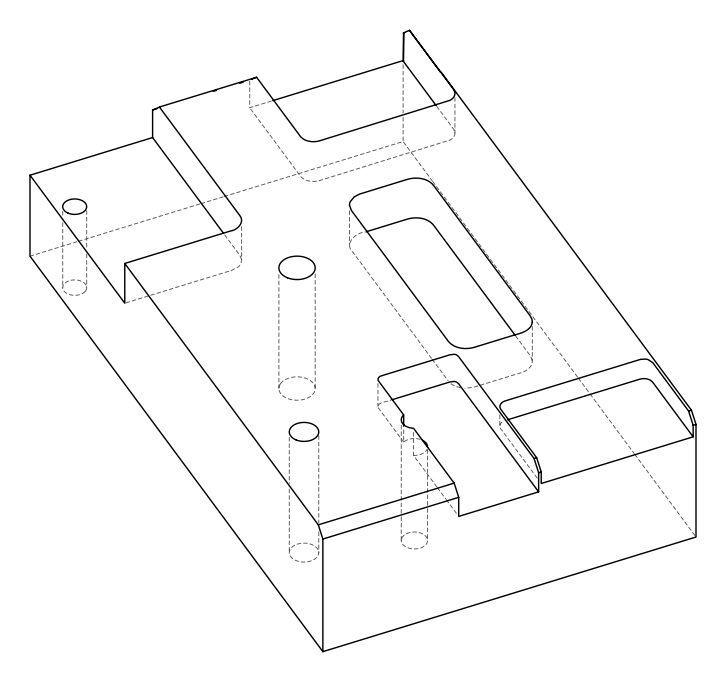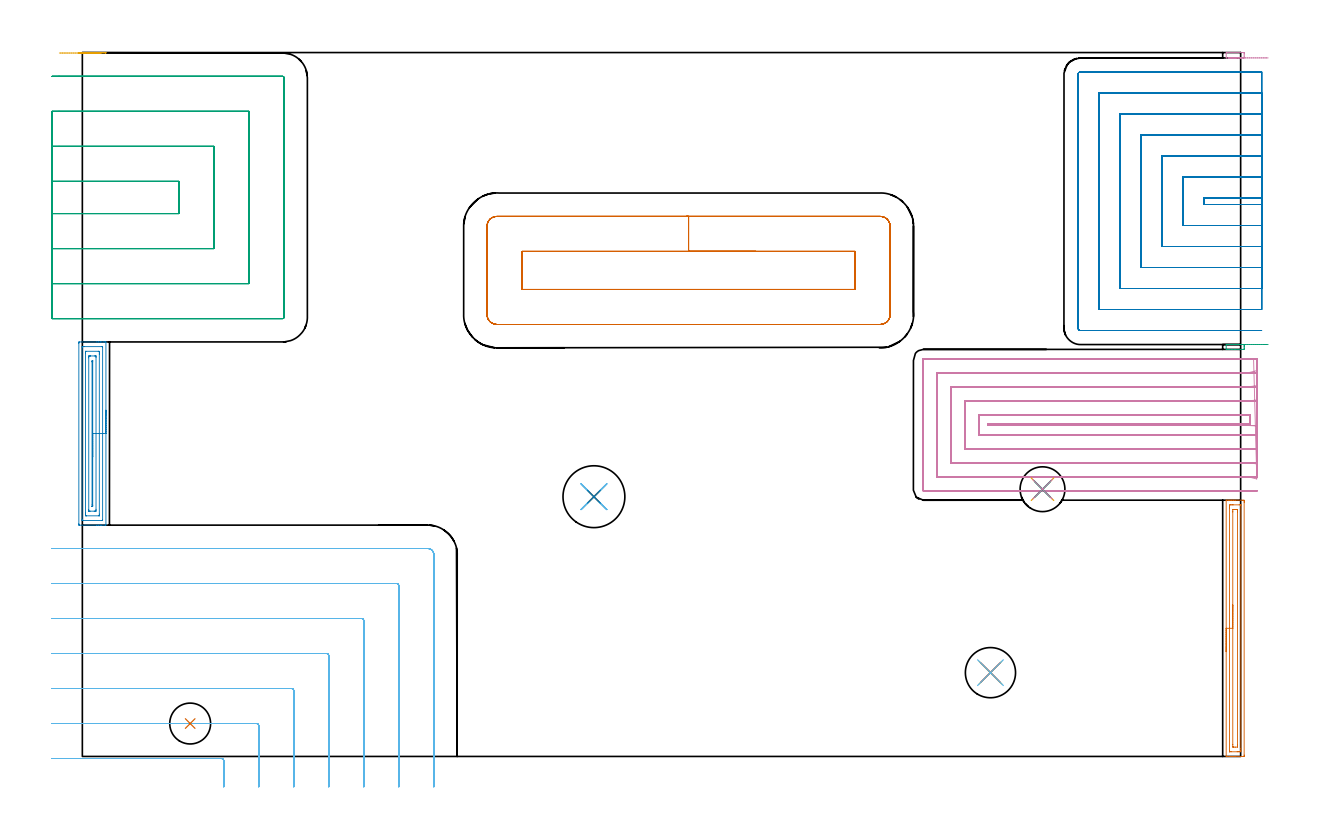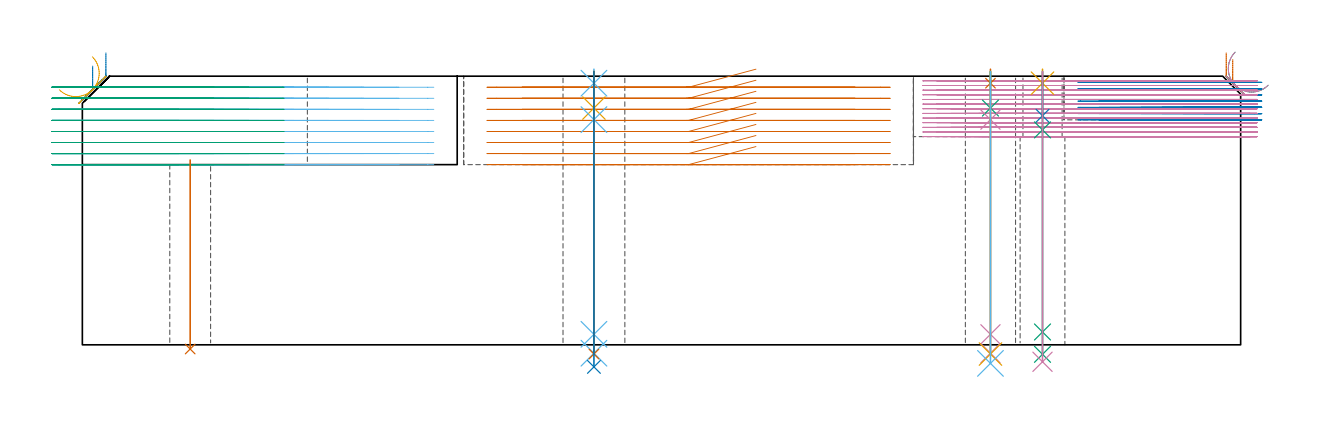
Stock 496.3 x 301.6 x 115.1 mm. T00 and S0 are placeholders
(PLAN: 25 operations, 17 tool changes, 143.8 min)
(1 AREA_MILL | FG_CHAMFER_SURFACE | UGT0205_001 | 2.85 min | 3392 mm3)
(2 AREA_MILL_1 | FG_CHAMFER_SURFACE_1 | UGT0205_001 | 3.31 min | 6148 mm3)
(3 AREA_MILL_2 | FG_CHAMFER_SURFACE_2 | UGT0205_001 | 0.23 min | 346 mm3)
(4 AREA_MILL_3 | FG_CHAMFER_SURFACE_3 | UGT0205_001 | 0.23 min | 208 mm3)
(5 AREA_MILL_4 | FG_CHAMFER_SURFACE_4 | UGT0205_001 | 0.26 min | 450 mm3)
(6 MILL_CORNER_NOTCH_RECTANGULAR | CORNER_NOTCH_RECTANGULAR | UGT0201_094 | Follow Part, ap 5, ae 75% | 21.38 min | 601504 mm3)
(7 MILL_RECTANGULAR_POCKET | POCKET_RECTANGULAR_STRAIGHT | UGT0201_094 | Follow Part, ap 5, ae 75% | 13.22 min | 477744 mm3)
(8 MILL_SLOT | SLOT_PARTIAL_RECTANGULAR | NXT0201_011 | Follow Part, ap 3, ae 75% | 25.86 min | 173104 mm3)
(9 MILL_SLOT_1 | SLOT_PARTIAL_RECTANGULAR_1 | UGT0201_094 | Follow Part, ap 5, ae 75% | 19.67 min | 449726 mm3)
(10 MILL_SLOT_2 | SLOT_PARTIAL_RECTANGULAR_2 | NXT0201_009 | Follow Part, ap 2, ae 75% | 51.91 min | 234115 mm3)
(11 SPOT_DRILL | STEP1HOLE | NXT0321_9005460120000 | 0.05 min | 101 mm3)
(12 SPOT_DRILL_1 | STEP1HOLE_1 | NXT0321_9005460120000 | 0.05 min | 52 mm3)
(13 SPOT_DRILL_2 | STEP1HOLE_2 | NXT0321_9005460120000 | 0.05 min | 235 mm3)
(14 DRILL_BLIND_HOLE_INTO_CENTER | STEP1HOLE | NXT0301_084 | 0.08 min | 28 mm3)
(15 GUN_DRILL_THROUGH_HOLE | STEP1HOLE | UGT0307_008 | 0.59 min | 8491 mm3)
(16 DRILL_TO_ENLARGE_THROUGH_HOLE | STEP1HOLE | UGT0301_259 | 0.5 min | 18776 mm3)
(17 DRILL_BLIND_HOLE_INTO_CENTER_1 | STEP1HOLE_1 | NXT0301_062 | 0.06 min | 654 mm3)
(18 GUN_DRILL_THROUGH_HOLE_1 | STEP1HOLE_1 | UGT0307_006 | 0.57 min | 6417 mm3)
(19 DRILL_TO_ENLARGE_THROUGH_HOLE_1 | STEP1HOLE_1 | NXT0301_102 | 0.49 min | 9075 mm3)
(20 DRILL_TO_ENLARGE_THROUGH_HOLE_2 | STEP1HOLE_1 | UGT0301_388 | 0.51 min | 47032 mm3)
(21 DRILL_BLIND_HOLE_INTO_CENTER_2 | STEP1HOLE_2 | NXT0301_062 | 0.06 min | 687 mm3)
(22 GUN_DRILL_THROUGH_HOLE_2 | STEP1HOLE_2 | UGT0307_006 | 0.56 min | 6453 mm3)
(23 DRILL_TO_ENLARGE_THROUGH_HOLE_3 | STEP1HOLE_2 | NXT0301_102 | 0.49 min | 9036 mm3)
(24 DRILL_TO_ENLARGE_THROUGH_HOLE_4 | STEP1HOLE_2 | UGT0301_052 | 0.5 min | 25352 mm3)
(25 INDEXABLE_INSERT_DRILL_THROUGH_HOLE_FROM_SOLID | STEP1HOLE_3 | NXT0302_006 | 0.33 min | 18470 mm3)
(TOOL UGT0205_001 | Chamfer Mill 20 x 3 x 45 deg. | D20 FL50 Z2)
(TOOL UGT0201_094 | End mill 20 mm | D20 FL38 Z4)
(TOOL NXT0201_011 | ENDMILL 12mm [2P460-1200-NA 1630] | D12 FL38 Z6)
(TOOL NXT0201_009 | ENDMILL 8mm [2P460-0800-NA 1630] | D8 FL26 Z6)
(TOOL NXT0321_9005460120000 | NC Spot Drill, 142deg, 12mm, Carbide, Uncoated | D12 PA142 FL30 Z2)
(TOOL NXT0301_084 | Carbide Drill 11.3mm [860.1-1130-034A1-MM 2214] | D11.3 PA140 FL55 Z2)
(TOOL UGT0307_008 | Gun Drill 11 mm | D11 PA130 FL24 Z1)
(TOOL UGT0301_259 | Twist Drill 19.2 mm | D19.2 PA118 FL140 Z2)
(TOOL NXT0301_062 | Carbide Drill 9.1mm [860.1-0910-027A1-MM 2214] | D9.1 PA140 FL47 Z2)
(TOOL UGT0307_006 | Gun Drill 9 mm | D9 PA130 FL24 Z1)
(TOOL NXT0301_102 | Carbide Drill 13.5mm [860.1-1350-108A1-MM 2214] | D13.5 PA140 FL123 Z2)
(TOOL UGT0301_388 | Twist Drill 26.5 mm | D26.5 PA118 FL165 Z2)
(TOOL UGT0301_052 | Twist Drill 21.5 mm | D21.5 PA118 FL150 Z2)
(TOOL NXT0302_006 | Index. Insert Drill 17.5mm [880-D1750L25-05] | D17.5 PA176 FL88 Z2)
(OP 1 AREA_MILL)
G17 G21 G94 G90
T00 M6
G54
G17 G0 G90 X490.1 Y44.9 S1061 M3
G43 Z125.1 H0
G94 G1 Y44.938 Z124.228 F250.
Y45.052 Z123.363
Y45.241 Z122.512
Y45.503 Z121.68
Y45.837 Z120.874
Y46.24 Z120.1
Y46.709 Z119.364
Y47.24 Z118.672
Y47.829 Z118.029
Y48.472 Z117.439
Y49.164 Z116.908
Y49.9 Z116.44
Y50.674 Z116.037
Y51.48 Z115.703
Y52.312 Z115.441
Y53.164 Z115.252
Y54.028 Z115.138
Y54.9 Z115.1
Y109.667
X490.102 Y109.79 Z115.089
X490.204 Y109.798 Z114.988
X490.311 Y109.8 Z114.888
X490.975 Z114.224
X491.678 Z113.521
X492.201 Z112.995
X492.463 Z112.734
X493.076 Z112.121
X493.337 Z111.86
X493.947 Z111.247
X497.141 Z108.055
X497.448 Y109.797 Z107.749
X497.792 Y109.79 Z107.404
X497.797 Y109.578 Z107.401
X497.8 Y109.222 Z107.4
Y108.863
Y0.578
X497.797 Y0.222 Z107.401
X497.792 Y0.01 Z107.404
X497.448 Y0. Z107.749
X493.95 Z111.244
X493.337 Z111.86
X493.076 Z112.121
X492.463 Z112.734
X492.201 Z112.995
X491.678 Z113.521
X490.311 Z114.888
X490.212 Z114.98
X490.205 Y0.001 Z114.987
X490.103 Y0.01 Z115.088
X490.1 Y0.133 Z115.1
Y54.9
X491.514 Z113.686
Y106.55
X491.515 Y107.249 Z113.685
X491.517 Y107.441 Z113.683
X491.521 Y107.781 Z113.679
X491.854 Y107.794 Z113.346
X492.201 Y107.798 Z112.999
X492.723 Y107.8 Z112.477
X493.076 Z112.124
X495.699 Z109.501
X496.221 Z108.979
X496.34 Y107.797 Z108.86
X496.36 Y107.795 Z108.84
X496.377 Y107.791 Z108.823
X496.379 Y107.767 Z108.821
X496.384 Y107.634 Z108.816
X496.385 Y107.441 Z108.815
X496.386 Y3.25 Z108.814
X496.385 Y2.551 Z108.815
X496.383 Y2.359 Z108.817
X496.379 Y2.019 Z108.821
X496.046 Y2.006 Z109.154
X495.699 Y2.002 Z109.501
X495.177 Y2. Z110.023
X494.824 Z110.376
X492.201 Z112.999
X491.679 Z113.521
X491.56 Y2.003 Z113.64
X491.54 Y2.005 Z113.66
X491.523 Y2.009 Z113.677
X491.521 Y2.033 Z113.679
X491.516 Y2.166 Z113.684
X491.515 Y2.359 Z113.685
X491.514 Y54.9 Z113.686
X492.928 Z112.272
X492.929 Y104.769 Z112.271
Y104.918
X492.935 Y105.66 Z112.265
X492.944 Y105.793 Z112.256
X493.95 Y105.8 Z111.25
X494.688 Y105.799 Z110.512
X494.824 Y105.795 Z110.376
X494.956 Y105.79 Z110.244
X494.964 Y105.66 Z110.236
X494.968 Y105.514 Z110.232
X494.971 Y104.769 Z110.229
Y104.619
Y5.031
Y4.882
X494.965 Y4.14 Z110.235
X494.956 Y4.007 Z110.244
X493.95 Y4. Z111.25
X493.212 Y4.001 Z111.988
X493.076 Y4.005 Z112.124
X492.944 Y4.01 Z112.256
X492.935 Y4.14 Z112.265
X492.932 Y4.286 Z112.268
X492.929 Y5.031 Z112.271
X492.928 Y5.181 Z112.272
Y54.9
Y55.772 Z112.31
Y56.637 Z112.423
Y57.488 Z112.612
Y58.32 Z112.875
Y59.126 Z113.208
Y59.9 Z113.611
Y60.636 Z114.08
Y61.328 Z114.611
Y61.971 Z115.2
Y62.56 Z115.844
Y63.092 Z116.536
Y63.56 Z117.272
Y63.963 Z118.045
Y64.297 Z118.851
Y64.559 Z119.683
Y64.748 Z120.535
Y64.862 Z121.4
Y64.9 Z122.272
G0 Z125.1
M5
M2
(OP 2 AREA_MILL_1)
G17 G21 G94 G90
T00 M6
G54
G17 G0 G90 X10.1 Y148.35 S1061 M3
G43 Z125.1 H0
G94 G1 Y148.312 Z124.228 F250.
Y148.198 Z123.363
Y148.009 Z122.512
Y147.747 Z121.68
Y147.413 Z120.874
Y147.01 Z120.1
Y146.542 Z119.364
Y146.01 Z118.672
Y145.421 Z118.029
Y144.778 Z117.439
Y144.086 Z116.908
Y143.35 Z116.44
Y142.576 Z116.037
Y141.77 Z115.703
Y140.938 Z115.441
Y140.086 Z115.252
Y139.222 Z115.138
Y138.35 Z115.1
Y99.218
X10.094 Y99.11 Z115.092
X9.839 Y99.1 Z114.837
X8.306 Z113.305
X7.838 Z112.834
X7.604 Z112.601
X6.953 Z111.95
X6.719 Z111.717
X6.069 Z111.063
X-1.234 Z103.763
X-1.333 Y99.101 Z103.663
X-1.491 Y99.11 Z103.505
X-1.499 Y99.268 Z103.499
X-1.5 Y99.662 Z103.5
Y177.038
X-1.496 Y177.435 Z103.502
X-1.491 Y177.59 Z103.505
X-1.332 Y177.6 Z103.665
X6.069 Z111.063
X6.719 Z111.717
X6.953 Z111.95
X7.604 Z112.601
X7.838 Z112.834
X8.306 Z113.305
X9.139 Z114.138
X9.607 Z114.605
X9.84 Z114.839
X10.094 Y177.59 Z115.093
X10.1 Y177.482 Z115.1
Y138.35
X8.686 Z113.686
X8.685 Y101.441 Z113.685
X8.682 Y101.228 Z113.682
X8.679 Y101.125 Z113.679
X8.669 Y101.11 Z113.669
X8.613 Y101.105 Z113.613
X8.516 Y101.102 Z113.516
X8.177 Y101.1 Z113.177
X0.217 Z105.217
X0.025 Y101.103 Z105.025
X-0.046 Y101.106 Z104.954
X-0.072 Y101.109 Z104.928
X-0.079 Y101.138 Z104.921
X-0.082 Y101.225 Z104.918
X-0.086 Y101.404 Z104.914
Y101.441
X-0.085 Y175.259 Z104.915
X-0.082 Y175.472 Z104.918
X-0.079 Y175.575 Z104.921
X-0.069 Y175.59 Z104.931
X-0.013 Y175.595 Z104.987
X0.084 Y175.598 Z105.084
X0.423 Y175.6 Z105.423
X0.762 Z105.762
X8.383 Z113.383
X8.575 Y175.597 Z113.575
X8.646 Y175.594 Z113.646
X8.672 Y175.591 Z113.672
X8.679 Y175.562 Z113.679
X8.682 Y175.475 Z113.682
X8.686 Y175.296 Z113.686
Y175.259
Y138.35
X7.271 Z112.271
Y103.789
X7.269 Y103.22 Z112.269
X7.267 Y103.141 Z112.267
X7.265 Y103.11 Z112.265
X7.192 Y103.105 Z112.192
X7.072 Y103.101 Z112.072
X1.765 Y103.1 Z106.765
X1.647 Y103.103 Z106.647
X1.528 Y103.109 Z106.528
X1.335 Y103.123 Z106.335
X1.333 Y103.22 Z106.333
X1.33 Y103.539 Z106.33
X1.329 Y104.109 Z106.329
X1.328 Y104.429 Z106.328
X1.329 Y172.911 Z106.329
X1.331 Y173.48 Z106.331
X1.333 Y173.559 Z106.333
X1.335 Y173.59 Z106.335
X1.409 Y173.595 Z106.409
X1.528 Y173.599 Z106.528
X6.835 Y173.6 Z111.835
X6.953 Y173.597 Z111.953
X7.072 Y173.592 Z112.072
X7.265 Y173.577 Z112.265
X7.267 Y173.48 Z112.267
X7.27 Y173.162 Z112.27
X7.271 Y172.591 Z112.271
X7.272 Y172.271 Z112.272
X7.271 Y138.35 Z112.271
X5.857 Z110.857
Y105.888
X5.853 Y105.216 Z110.853
X5.851 Y105.124 Z110.851
X5.772 Y105.11 Z110.772
X5.576 Y105.105 Z110.576
X5.184 Y105.101 Z110.184
X5.084 Y105.1 Z110.084
X3.315 Z108.315
X2.988 Y105.102 Z107.988
X2.825 Y105.106 Z107.825
X2.75 Y105.11 Z107.75
X2.748 Y105.164 Z107.748
X2.743 Y105.675 Z107.743
Y170.812
X2.747 Y171.484 Z107.747
X2.749 Y171.576 Z107.749
X2.828 Y171.59 Z107.828
X3.024 Y171.595 Z108.024
X3.416 Y171.599 Z108.416
X3.517 Y171.6 Z108.517
X5.285 Z110.285
X5.612 Y171.598 Z110.612
X5.776 Y171.594 Z110.776
X5.85 Y171.59 Z110.85
X5.852 Y171.536 Z110.852
X5.857 Y171.026 Z110.857
Y138.35
X4.443 Z109.443
Y107.667
X4.442 Y107.524 Z109.442
X4.44 Y107.379 Z109.44
X4.434 Y107.11 Z109.434
X4.3 Y107.105 Z109.3
X4.22 Y107.104 Z109.22
X4.171 Y107.108 Z109.171
X4.164 Y107.11 Z109.164
X4.161 Y107.153 Z109.161
X4.159 Y107.235 Z109.159
X4.157 Y107.811 Z109.157
Y169.033
X4.158 Y169.176 Z109.158
X4.16 Y169.321 Z109.16
X4.166 Y169.59 Z109.166
X4.3 Y169.595 Z109.3
X4.38 Y169.596 Z109.38
X4.429 Y169.592 Z109.429
X4.436 Y169.59 Z109.436
X4.439 Y169.547 Z109.439
X4.441 Y169.465 Z109.441
X4.443 Y169.177 Z109.443
Y169.033
Y138.35
Y137.478 Z109.481
Y136.614 Z109.595
Y135.762 Z109.784
Y134.93 Z110.046
Y134.124 Z110.38
Y133.35 Z110.783
Y132.614 Z111.252
Y131.922 Z111.783
Y131.279 Z112.372
Y130.69 Z113.015
Y130.158 Z113.707
Y129.69 Z114.443
Y129.287 Z115.217
Y128.953 Z116.023
Y128.691 Z116.855
Y128.502 Z117.707
Y128.388 Z118.572
Y128.35 Z119.443
G0 Z125.1
M5
M2
(OP 3 AREA_MILL_2)
G17 G21 G94 G90
T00 M6
G54
G17 G0 G90 X493.939 Y176.5 S1061 M3
G43 Z125.39 H0
G94 G1 X493.35 Z124.746 F250.
X492.819 Z124.054
X492.351 Z123.317
X491.948 Z122.543
X491.615 Z121.737
X491.353 Z120.905
X491.165 Z120.053
X491.052 Z119.188
X491.014 Z118.317
X491.053 Z117.445
X491.167 Z116.58
X491.356 Z115.729
X491.619 Z114.897
X491.954 Z114.091
X492.357 Z113.317
X492.826 Z112.582
X493.358 Z111.89
X493.947 Z111.247
X497.165 Z108.032
X497.448 Y176.497 Z107.749
X497.793 Y176.49 Z107.404
X497.798 Y176.253 Z107.401
X497.8 Y175.896 Z107.4
Y175.536
Y175.004
X497.797 Y174.647 Z107.401
X497.793 Y174.41 Z107.404
X497.448 Y174.4 Z107.749
X493.95 Z111.245
X492.51 Z112.687
X491.327 Z113.868
X490.349 Z114.85
X490.224 Z114.968
X490.212 Y174.401 Z114.98
X490.102 Y174.41 Z115.088
X490.1 Y174.558 Z115.1
Y176.342
X490.102 Y176.49 Z115.088
X490.223 Y176.498 Z114.969
X490.349 Y176.5 Z114.85
X490.709 Z114.49
X491.327 Z113.868
X493.385 Z111.813
X493.947 Z111.247
X494.589 Z110.657
X495.28 Z110.124
X496.015 Z109.654
X496.788 Z109.249
X497.593 Z108.913
X498.424 Z108.649
X499.276 Z108.459
X500.14 Z108.343
X501.012 Z108.303
X501.884 Z108.339
X502.749 Z108.451
X503.601 Z108.638
X504.433 Z108.898
X505.24 Z109.23
X506.015 Z109.631
X506.752 Z110.099
X507.445 Z110.628
X508.089 Z111.216
G0 Z125.1
M5
M2
(OP 4 AREA_MILL_3)
G17 G21 G94 G90
T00 M6
G54
G17 G0 G90 X508.092 Y299.3 S1061 M3
G43 Z125.1 H0
Z111.25
G94 G1 X507.449 Z110.66 F250.
X506.757 Z110.129
X506.021 Z109.661
X505.247 Z109.258
X504.442 Z108.924
X503.61 Z108.661
X502.758 Z108.472
X501.893 Z108.358
X501.021 Z108.32
X500.15 Z108.358
X499.285 Z108.472
X498.433 Z108.661
X497.601 Z108.923
X496.795 Z109.257
X496.021 Z109.66
X495.285 Z110.128
X494.593 Z110.659
X493.95 Z111.248
X490.214 Z114.982
X490.105 Y299.31 Z115.09
X490.1 Y299.58 Z115.1
Y301.319
X490.104 Y301.59 Z115.09
X490.328 Y301.6 Z114.868
X497.138 Z108.061
X497.448 Y301.598 Z107.752
X497.793 Y301.594 Z107.407
X497.796 Y301.493 Z107.403
X497.799 Y301.319 Z107.401
X497.8 Y300.969 Z107.4
Y300.1
X497.799 Y299.581 Z107.401
X497.796 Y299.407 Z107.403
X497.793 Y299.306 Z107.407
X497.448 Y299.3 Z107.752
X496.573 Z108.626
X493.95 Z111.248
X493.361 Z111.892
X492.829 Z112.584
X492.361 Z113.319
X491.958 Z114.093
X491.624 Z114.899
X491.361 Z115.731
X491.172 Z116.583
X491.059 Z117.448
X491.02 Z118.319
X491.058 Z119.191
X491.172 Z120.056
X491.361 Z120.908
X491.623 Z121.74
X491.957 Z122.546
X492.36 Z123.319
X492.828 Z124.055
X493.359 Z124.747
X493.949 Z125.391
M5
M2
(OP 5 AREA_MILL_4)
G17 G21 G94 G90
T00 M6
G54
G17 G0 G90 X4.283 Y301.4 S1061 M3
G43 Z125.1 H0
Z123.422
G94 G1 X4.872 Z122.778 F250.
X5.403 Z122.086
X5.872 Z121.35
X6.274 Z120.577
X6.608 Z119.771
X6.87 Z118.938
X7.059 Z118.087
X7.173 Z117.222
X7.211 Z116.35
X7.173 Z115.479
X7.059 Z114.614
X6.87 Z113.762
X6.607 Z112.93
X6.273 Z112.124
X5.871 Z111.35
X5.402 Z110.615
X4.871 Z109.923
X4.281 Z109.28
X-1.235 Z103.764
X-1.528 Y301.41 Z103.471
X-1.522 Y301.442 Z103.477
X-1.509 Y301.5 Z103.491
X-1.492 Y301.599 Z103.506
X-1.23 Y301.6 Z103.768
X-1.031 Z103.968
X7.823 Z112.819
X8.222 Z113.22
X9.195 Z114.193
X9.593 Z114.592
X9.873 Z114.871
X10.094 Y301.59 Z115.092
X10.1 Y301.5 Z115.1
X10.094 Y301.41 Z115.092
X9.872 Y301.4 Z114.87
X8.222 Z113.22
X7.823 Z112.819
X7.623 Z112.621
X4.281 Z109.28
X3.638 Z108.69
X2.946 Z108.159
X2.21 Z107.691
X1.436 Z107.288
X0.63 Z106.954
X-0.202 Z106.692
X-1.054 Z106.503
X-1.919 Z106.389
X-2.79 Z106.351
X-3.662 Z106.389
X-4.527 Z106.503
X-5.378 Z106.692
X-6.21 Z106.955
X-7.016 Z107.289
X-7.79 Z107.692
X-8.526 Z108.16
X-9.218 Z108.691
X-9.861 Z109.281
G0 Z125.1
M5
M2
(OP 6 MILL_CORNER_NOTCH_RECTANGULAR)
G17 G21 G94 G90
T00 M6
G54
G17 G0 G90 X60.6 Y-13. S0 M3
G43 Z125.1 H0
Z110.362
G94 G1 Y-10. F250.
Y-1.893 F500.
G3 X59.608 Y-0.9 R1.
G1 X-9.959
X-12.959 F250.
G0 Z125.1
X75.6 Y-13.
Z110.362
G1 Y-10.
Y13.107 F500.
G3 X74.607 Y14.1 R1.
G1 X-10.
X-13. F250.
G0 Z125.1
X90.6 Y-13.
Z110.362
G1 Y-10.
Y28.107 F500.
G3 X89.607 Y29.1 R1.
G1 X-10.
X-13. F250.
G0 Z125.1
X105.6 Y-13.
Z110.362
G1 Y-10.
Y43.106 F500.
G3 X104.606 Y44.1 R1.
G1 X-10.
X-13. F250.
G0 Z125.1
X120.6 Y-13.
Z110.362
G1 Y-10.
Y58.106 F500.
G3 X119.606 Y59.1 R1.
G1 X-10.
X-13. F250.
G0 Z125.1
X135.6 Y-13.
Z110.362
G1 Y-10.
Y73.105 F500.
G3 X134.605 Y74.1 R1.
G1 X-10.
X-13. F250.
G0 Z125.1
X150.6 Y-13.
Z110.362
G1 Y-10.
Y86.5 F500.
G3 X148. Y89.1 R2.6
G1 X-10.
X-13. F250.
G0 Z125.1
X60.6 Y-13.
Z105.625
G1 Y-10.
Y-1.893 F500.
G3 X59.608 Y-0.9 R1.
G1 X-9.959
X-12.959 F250.
G0 Z125.1
X75.6 Y-13.
Z105.625
G1 Y-10.
Y13.107 F500.
G3 X74.607 Y14.1 R1.
G1 X-10.
X-13. F250.
G0 Z125.1
X90.6 Y-13.
Z105.625
G1 Y-10.
Y28.107 F500.
G3 X89.607 Y29.1 R1.
G1 X-10.
X-13. F250.
G0 Z125.1
X105.6 Y-13.
Z105.625
G1 Y-10.
Y43.106 F500.
G3 X104.606 Y44.1 R1.
G1 X-10.
X-13. F250.
G0 Z125.1
X120.6 Y-13.
Z105.625
G1 Y-10.
Y58.106 F500.
G3 X119.606 Y59.1 R1.
G1 X-10.
X-13. F250.
G0 Z125.1
X135.6 Y-13.
Z105.625
G1 Y-10.
Y73.105 F500.
G3 X134.605 Y74.1 R1.
G1 X-10.
X-13. F250.
G0 Z125.1
X150.6 Y-13.
Z105.625
G1 Y-10.
Y86.5 F500.
G3 X148. Y89.1 R2.6
G1 X-10.
X-13. F250.
G0 Z125.1
X60.6 Y-13.
Z100.887
G1 Y-10.
Y-1.893 F500.
G3 X59.608 Y-0.9 R1.
G1 X-9.959
X-12.959 F250.
G0 Z125.1
X75.6 Y-13.
Z100.887
G1 Y-10.
Y13.107 F500.
G3 X74.607 Y14.1 R1.
G1 X-10.
X-13. F250.
G0 Z125.1
X90.6 Y-13.
Z100.887
G1 Y-10.
Y28.107 F500.
G3 X89.607 Y29.1 R1.
G1 X-10.
X-13. F250.
G0 Z125.1
X105.6 Y-13.
Z100.887
G1 Y-10.
Y43.106 F500.
G3 X104.606 Y44.1 R1.
G1 X-10.
X-13. F250.
G0 Z125.1
X120.6 Y-13.
Z100.887
G1 Y-10.
Y58.106 F500.
G3 X119.606 Y59.1 R1.
G1 X-10.
X-13. F250.
G0 Z125.1
X135.6 Y-13.
Z100.887
G1 Y-10.
Y73.105 F500.
G3 X134.605 Y74.1 R1.
G1 X-10.
X-13. F250.
G0 Z125.1
X150.6 Y-13.
Z100.887
G1 Y-10.
Y86.5 F500.
G3 X148. Y89.1 R2.6
G1 X-10.
X-13. F250.
G0 Z125.1
X60.6 Y-13.
Z96.15
G1 Y-10.
Y-1.893 F500.
G3 X59.608 Y-0.9 R1.
G1 X-9.959
X-12.959 F250.
G0 Z125.1
X75.6 Y-13.
Z96.15
G1 Y-10.
Y13.107 F500.
G3 X74.607 Y14.1 R1.
G1 X-10.
X-13. F250.
G0 Z125.1
X90.6 Y-13.
Z96.15
G1 Y-10.
Y28.107 F500.
G3 X89.607 Y29.1 R1.
G1 X-10.
X-13. F250.
G0 Z125.1
X105.6 Y-13.
Z96.15
G1 Y-10.
Y43.106 F500.
G3 X104.606 Y44.1 R1.
G1 X-10.
X-13. F250.
G0 Z125.1
X120.6 Y-13.
Z96.15
G1 Y-10.
Y58.106 F500.
G3 X119.606 Y59.1 R1.
G1 X-10.
X-13. F250.
G0 Z125.1
X135.6 Y-13.
Z96.15
G1 Y-10.
Y73.105 F500.
G3 X134.605 Y74.1 R1.
G1 X-10.
X-13. F250.
G0 Z125.1
X150.6 Y-13.
Z96.15
G1 Y-10.
Y86.5 F500.
G3 X148. Y89.1 R2.6
G1 X-10.
X-13. F250.
G0 Z125.1
X60.6 Y-13.
Z91.412
G1 Y-10.
Y-1.893 F500.
G3 X59.608 Y-0.9 R1.
G1 X-9.959
X-12.959 F250.
G0 Z125.1
X75.6 Y-13.
Z91.412
G1 Y-10.
Y13.107 F500.
G3 X74.607 Y14.1 R1.
G1 X-10.
X-13. F250.
G0 Z125.1
X90.6 Y-13.
Z91.412
G1 Y-10.
Y28.107 F500.
G3 X89.607 Y29.1 R1.
G1 X-10.
X-13. F250.
G0 Z125.1
X105.6 Y-13.
Z91.412
G1 Y-10.
Y43.106 F500.
G3 X104.606 Y44.1 R1.
G1 X-10.
X-13. F250.
G0 Z125.1
X120.6 Y-13.
Z91.412
G1 Y-10.
Y58.106 F500.
G3 X119.606 Y59.1 R1.
G1 X-10.
X-13. F250.
G0 Z125.1
X135.6 Y-13.
Z91.412
G1 Y-10.
Y73.105 F500.
G3 X134.605 Y74.1 R1.
G1 X-10.
X-13. F250.
G0 Z125.1
X150.6 Y-13.
Z91.412
G1 Y-10.
Y86.5 F500.
G3 X148. Y89.1 R2.6
G1 X-10.
X-13. F250.
G0 Z125.1
X60.6 Y-13.
Z86.675
G1 Y-10.
Y-1.893 F500.
G3 X59.608 Y-0.9 R1.
G1 X-9.959
X-12.959 F250.
G0 Z125.1
X75.6 Y-13.
Z86.675
G1 Y-10.
Y13.107 F500.
G3 X74.607 Y14.1 R1.
G1 X-10.
X-13. F250.
G0 Z125.1
X90.6 Y-13.
Z86.675
G1 Y-10.
Y28.107 F500.
G3 X89.607 Y29.1 R1.
G1 X-10.
X-13. F250.
G0 Z125.1
X105.6 Y-13.
Z86.675
G1 Y-10.
Y43.106 F500.
G3 X104.606 Y44.1 R1.
G1 X-10.
X-13. F250.
G0 Z125.1
X120.6 Y-13.
Z86.675
G1 Y-10.
Y58.106 F500.
G3 X119.606 Y59.1 R1.
G1 X-10.
X-13. F250.
G0 Z125.1
X135.6 Y-13.
Z86.675
G1 Y-10.
Y73.105 F500.
G3 X134.605 Y74.1 R1.
G1 X-10.
X-13. F250.
G0 Z125.1
X150.6 Y-13.
Z86.675
G1 Y-10.
Y86.5 F500.
G3 X148. Y89.1 R2.6
G1 X-10.
X-13. F250.
G0 Z125.1
X60.6 Y-13.
Z81.937
G1 Y-10.
Y-1.893 F500.
G3 X59.608 Y-0.9 R1.
G1 X-9.959
X-12.959 F250.
G0 Z125.1
X75.6 Y-13.
Z81.937
G1 Y-10.
Y13.107 F500.
G3 X74.607 Y14.1 R1.
G1 X-10.
X-13. F250.
G0 Z125.1
X90.6 Y-13.
Z81.937
G1 Y-10.
Y28.107 F500.
G3 X89.607 Y29.1 R1.
G1 X-10.
X-13. F250.
G0 Z125.1
X105.6 Y-13.
Z81.937
G1 Y-10.
Y43.106 F500.
G3 X104.606 Y44.1 R1.
G1 X-10.
X-13. F250.
G0 Z125.1
X120.6 Y-13.
Z81.937
G1 Y-10.
Y58.106 F500.
G3 X119.606 Y59.1 R1.
G1 X-10.
X-13. F250.
G0 Z125.1
X135.6 Y-13.
Z81.937
G1 Y-10.
Y73.105 F500.
G3 X134.605 Y74.1 R1.
G1 X-10.
X-13. F250.
G0 Z125.1
X150.6 Y-13.
Z81.937
G1 Y-10.
Y86.5 F500.
G3 X148. Y89.1 R2.6
G1 X-10.
X-13. F250.
G0 Z125.1
X60.6 Y-13.
Z77.2
G1 Y-10.
Y-1.893 F500.
G3 X59.608 Y-0.9 R1.
G1 X-9.959
X-12.959 F250.
G0 Z125.1
X75.6 Y-13.
Z77.2
G1 Y-10.
Y13.107 F500.
G3 X74.607 Y14.1 R1.
G1 X-10.
X-13. F250.
G0 Z125.1
X90.6 Y-13.
Z77.2
G1 Y-10.
Y28.107 F500.
G3 X89.607 Y29.1 R1.
G1 X-10.
X-13. F250.
G0 Z125.1
X105.6 Y-13.
Z77.2
G1 Y-10.
Y43.106 F500.
G3 X104.606 Y44.1 R1.
G1 X-10.
X-13. F250.
G0 Z125.1
X120.6 Y-13.
Z77.2
G1 Y-10.
Y58.106 F500.
G3 X119.606 Y59.1 R1.
G1 X-10.
X-13. F250.
G0 Z125.1
X135.6 Y-13.
Z77.2
G1 Y-10.
Y73.105 F500.
G3 X134.605 Y74.1 R1.
G1 X-10.
X-13. F250.
G0 Z125.1
X150.6 Y-13.
Z77.2
G1 Y-10.
Y86.5 F500.
G3 X148. Y89.1 R2.6
G1 X-10.
X-13. F250.
G0 Z125.1
M5
M2
(OP 7 MILL_RECTANGULAR_POCKET)
G17 G21 G94 G90
T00 M6
G54
G17 G0 G90 X288.627 Y216.4 S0 M3
G43 Z125.1 H0
Z118.1
G94 G1 X259.75 Z110.362 F250.
X188.4 F500.
Y200.1
X331.1
Y216.4
X259.75
Y231.4
X177.6
G3 X173.4 Y227.2 R4.2
G1 Y189.3
G3 X177.6 Y185.1 R4.2
G1 X341.9
G3 X346.1 Y189.3 R4.2
G1 Y227.2
G3 X341.9 Y231.4 R4.2
G1 X259.75
X258.75
G0 X288.627 Y216.4 Z113.362
G1 X259.75 Z105.625 F250.
X188.4 F500.
Y200.1
X331.1
Y216.4
X259.75
Y231.4
X177.6
G3 X173.4 Y227.2 R4.2
G1 Y189.3
G3 X177.6 Y185.1 R4.2
G1 X341.9
G3 X346.1 Y189.3 R4.2
G1 Y227.2
G3 X341.9 Y231.4 R4.2
G1 X259.75
X258.75
G0 X288.627 Y216.4 Z108.625
G1 X259.75 Z100.887 F250.
X188.4 F500.
Y200.1
X331.1
Y216.4
X259.75
Y231.4
X177.6
G3 X173.4 Y227.2 R4.2
G1 Y189.3
G3 X177.6 Y185.1 R4.2
G1 X341.9
G3 X346.1 Y189.3 R4.2
G1 Y227.2
G3 X341.9 Y231.4 R4.2
G1 X259.75
X258.75
G0 X288.627 Y216.4 Z103.887
G1 X259.75 Z96.15 F250.
X188.4 F500.
Y200.1
X331.1
Y216.4
X259.75
Y231.4
X177.6
G3 X173.4 Y227.2 R4.2
G1 Y189.3
G3 X177.6 Y185.1 R4.2
G1 X341.9
G3 X346.1 Y189.3 R4.2
G1 Y227.2
G3 X341.9 Y231.4 R4.2
G1 X259.75
X258.75
G0 X288.627 Y216.4 Z99.15
G1 X259.75 Z91.412 F250.
X188.4 F500.
Y200.1
X331.1
Y216.4
X259.75
Y231.4
X177.6
G3 X173.4 Y227.2 R4.2
G1 Y189.3
G3 X177.6 Y185.1 R4.2
G1 X341.9
G3 X346.1 Y189.3 R4.2
G1 Y227.2
G3 X341.9 Y231.4 R4.2
G1 X259.75
X258.75
G0 X288.627 Y216.4 Z94.412
G1 X259.75 Z86.675 F250.
X188.4 F500.
Y200.1
X331.1
Y216.4
X259.75
Y231.4
X177.6
G3 X173.4 Y227.2 R4.2
G1 Y189.3
G3 X177.6 Y185.1 R4.2
G1 X341.9
G3 X346.1 Y189.3 R4.2
G1 Y227.2
G3 X341.9 Y231.4 R4.2
G1 X259.75
X258.75
G0 X288.627 Y216.4 Z89.675
G1 X259.75 Z81.937 F250.
X188.4 F500.
Y200.1
X331.1
Y216.4
X259.75
Y231.4
X177.6
G3 X173.4 Y227.2 R4.2
G1 Y189.3
G3 X177.6 Y185.1 R4.2
G1 X341.9
G3 X346.1 Y189.3 R4.2
G1 Y227.2
G3 X341.9 Y231.4 R4.2
G1 X259.75
X258.75
G0 X288.627 Y216.4 Z84.937
G1 X259.75 Z77.2 F250.
X188.4 F500.
Y200.1
X331.1
Y216.4
X259.75
Y231.4
X177.6
G3 X173.4 Y227.2 R4.2
G1 Y189.3
G3 X177.6 Y185.1 R4.2
G1 X341.9
G3 X346.1 Y189.3 R4.2
G1 Y227.2
G3 X341.9 Y231.4 R4.2
G1 X259.75
X258.75
G0 Z125.1
M5
M2
(OP 8 MILL_SLOT)
G17 G21 G94 G90
T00 M6
G54
G17 G0 G90 X505.3 Y239.301 S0 M3
G43 Z125.1 H1
Z112.428
G94 G1 X502.3 Y239.3 F250.
X480.6 F500.
Y236.5
X502.3
X505.3 Y236.499 F250.
Y248.301
X502.3 Y248.3
X471.6 F500.
Y227.5
X502.3
X505.3 Y227.499 F250.
Y257.301
X502.3 Y257.3
X462.6 F500.
Y218.5
X502.3
X505.3 Y218.499 F250.
Y266.301
X502.3 Y266.3
X453.6 F500.
Y209.5
X502.3
X505.3 Y209.499 F250.
Y275.302
X502.3 Y275.3
X444.6 F500.
Y200.5
X502.3
X505.3 Y200.498 F250.
Y284.304
X502.3 Y284.3
X435.6 F500.
Y191.5
X502.3
X505.3 Y191.497 F250.
X505.287 Y293.3
X502.287
X427.7 F500.
G3 X426.6 Y292.2 R1.1
G1 Y183.6
G3 X427.7 Y182.5 R1.1
G1 X502.29
X505.29 F250.
G0 X505.3 Y239.3 Z109.757
G1 X502.3
X480.6 F500.
Y236.5
X502.3
X505.3 F250.
Y248.3
X502.3
X471.6 F500.
Y227.5
X502.3
X505.3 F250.
Y257.3
X502.3
X462.6 F500.
Y218.5
X502.3
X505.3 F250.
Y266.3
X502.3
X453.6 F500.
Y209.5
X502.3
X505.3 F250.
Y275.3
X502.3
X444.6 F500.
Y200.5
X502.3
X505.3 F250.
Y284.3
X502.3
X435.6 F500.
Y191.5
X502.3
X505.3 F250.
Y293.3
X502.3
X427.7 F500.
G3 X426.6 Y292.2 R1.1
G1 Y183.6
G3 X427.7 Y182.5 R1.1
G1 X502.3
X505.3 F250.
G0 Y239.3 Z107.086
G1 X502.3
X480.6 F500.
Y236.5
X502.3
X505.3 F250.
Y248.3
X502.3
X471.6 F500.
Y227.5
X502.3
X505.3 F250.
Y257.3
X502.3
X462.6 F500.
Y218.5
X502.3
X505.3 F250.
Y266.3
X502.3
X453.6 F500.
Y209.5
X502.3
X505.3 F250.
Y275.3
X502.3
X444.6 F500.
Y200.5
X502.3
X505.3 F250.
Y284.3
X502.3
X435.6 F500.
Y191.5
X502.3
X505.3 F250.
Y293.3
X502.3
X427.7 F500.
G3 X426.6 Y292.2 R1.1
G1 Y183.6
G3 X427.7 Y182.5 R1.1
G1 X502.3
X505.3 F250.
G0 Y239.3 Z104.414
G1 X502.3
X480.6 F500.
Y236.5
X502.3
X505.3 F250.
Y248.3
X502.3
X471.6 F500.
Y227.5
X502.3
X505.3 F250.
Y257.3
X502.3
X462.6 F500.
Y218.5
X502.3
X505.3 F250.
Y266.3
X502.3
X453.6 F500.
Y209.5
X502.3
X505.3 F250.
Y275.3
X502.3
X444.6 F500.
Y200.5
X502.3
X505.3 F250.
Y284.3
X502.3
X435.6 F500.
Y191.5
X502.3
X505.3 F250.
Y293.3
X502.3
X427.7 F500.
G3 X426.6 Y292.2 R1.1
G1 Y183.6
G3 X427.7 Y182.5 R1.1
G1 X502.3
X505.3 F250.
G0 Y239.3 Z101.743
G1 X502.3
X480.6 F500.
Y236.5
X502.3
X505.3 F250.
Y248.3
X502.3
X471.6 F500.
Y227.5
X502.3
X505.3 F250.
Y257.3
X502.3
X462.6 F500.
Y218.5
X502.3
X505.3 F250.
Y266.3
X502.3
X453.6 F500.
Y209.5
X502.3
X505.3 F250.
Y275.3
X502.3
X444.6 F500.
Y200.5
X502.3
X505.3 F250.
Y284.3
X502.3
X435.6 F500.
Y191.5
X502.3
X505.3 F250.
Y293.3
X502.3
X427.7 F500.
G3 X426.6 Y292.2 R1.1
G1 Y183.6
G3 X427.7 Y182.5 R1.1
G1 X502.3
X505.3 F250.
G0 Y239.3 Z99.071
G1 X502.3
X480.6 F500.
Y236.5
X502.3
X505.3 F250.
Y248.3
X502.3
X471.6 F500.
Y227.5
X502.3
X505.3 F250.
Y257.3
X502.3
X462.6 F500.
Y218.5
X502.3
X505.3 F250.
Y266.3
X502.3
X453.6 F500.
Y209.5
X502.3
X505.3 F250.
Y275.3
X502.3
X444.6 F500.
Y200.5
X502.3
X505.3 F250.
Y284.3
X502.3
X435.6 F500.
Y191.5
X502.3
X505.3 F250.
Y293.3
X502.3
X427.7 F500.
G3 X426.6 Y292.2 R1.1
G1 Y183.6
G3 X427.7 Y182.5 R1.1
G1 X502.3
X505.3 F250.
G0 Y239.3 Z96.4
G1 X502.3
X480.6 F500.
Y236.5
X502.3
X505.3 F250.
Y248.3
X502.3
X471.6 F500.
Y227.5
X502.3
X505.3 F250.
Y257.3
X502.3
X462.6 F500.
Y218.5
X502.3
X505.3 F250.
Y266.3
X502.3
X453.6 F500.
Y209.5
X502.3
X505.3 F250.
Y275.3
X502.3
X444.6 F500.
Y200.5
X502.3
X505.3 F250.
Y284.3
X502.3
X435.6 F500.
Y191.5
X502.3
X505.3 F250.
Y293.3
X502.3
X427.7 F500.
G3 X426.6 Y292.2 R1.1
G1 Y183.6
G3 X427.7 Y182.5 R1.1
G1 X502.3
X505.3 F250.
G0 Z125.1
M5
M2
(OP 9 MILL_SLOT_1)
G17 G21 G94 G90
T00 M6
G54
G17 G0 G90 X-13. Y232.6 S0 M3
G43 Z125.1 H0
Z110.362
G94 G1 X-10. F250.
X41.4 F500.
Y246.4
X-10.
X-13. F250.
Y217.6
X-10.
X56.4 F500.
Y261.4
X-10.
X-13. F250.
Y202.6
X-10.
X71.4 F500.
Y276.4
X-10.
X-13. F250.
Y187.6
X-10.
X85.8 F500.
G3 X86.4 Y188.2 R0.6
G1 Y290.8
G3 X85.8 Y291.4 R0.6
G1 X-10.
X-13. F250.
G0 Y232.6 Z105.625
G1 X-10.
X41.4 F500.
Y246.4
X-10.
X-13. F250.
Y217.6
X-10.
X56.4 F500.
Y261.4
X-10.
X-13. F250.
Y202.6
X-10.
X71.4 F500.
Y276.4
X-10.
X-13. F250.
Y187.6
X-10.
X85.8 F500.
G3 X86.4 Y188.2 R0.6
G1 Y290.8
G3 X85.8 Y291.4 R0.6
G1 X-10.
X-13. F250.
G0 Y232.6 Z100.887
G1 X-10.
X41.4 F500.
Y246.4
X-10.
X-13. F250.
Y217.6
X-10.
X56.4 F500.
Y261.4
X-10.
X-13. F250.
Y202.6
X-10.
X71.4 F500.
Y276.4
X-10.
X-13. F250.
Y187.6
X-10.
X85.8 F500.
G3 X86.4 Y188.2 R0.6
G1 Y290.8
G3 X85.8 Y291.4 R0.6
G1 X-10.
X-13. F250.
G0 Y232.6 Z96.15
G1 X-10.
X41.4 F500.
Y246.4
X-10.
X-13. F250.
Y217.6
X-10.
X56.4 F500.
Y261.4
X-10.
X-13. F250.
Y202.6
X-10.
X71.4 F500.
Y276.4
X-10.
X-13. F250.
Y187.6
X-10.
X85.8 F500.
G3 X86.4 Y188.2 R0.6
G1 Y290.8
G3 X85.8 Y291.4 R0.6
G1 X-10.
X-13. F250.
G0 Y232.6 Z91.412
G1 X-10.
X41.4 F500.
Y246.4
X-10.
X-13. F250.
Y217.6
X-10.
X56.4 F500.
Y261.4
X-10.
X-13. F250.
Y202.6
X-10.
X71.4 F500.
Y276.4
X-10.
X-13. F250.
Y187.6
X-10.
X85.8 F500.
G3 X86.4 Y188.2 R0.6
G1 Y290.8
G3 X85.8 Y291.4 R0.6
G1 X-10.
X-13. F250.
G0 Y232.6 Z86.675
G1 X-10.
X41.4 F500.
Y246.4
X-10.
X-13. F250.
Y217.6
X-10.
X56.4 F500.
Y261.4
X-10.
X-13. F250.
Y202.6
X-10.
X71.4 F500.
Y276.4
X-10.
X-13. F250.
Y187.6
X-10.
X85.8 F500.
G3 X86.4 Y188.2 R0.6
G1 Y290.8
G3 X85.8 Y291.4 R0.6
G1 X-10.
X-13. F250.
G0 Y232.6 Z81.937
G1 X-10.
X41.4 F500.
Y246.4
X-10.
X-13. F250.
Y217.6
X-10.
X56.4 F500.
Y261.4
X-10.
X-13. F250.
Y202.6
X-10.
X71.4 F500.
Y276.4
X-10.
X-13. F250.
Y187.6
X-10.
X85.8 F500.
G3 X86.4 Y188.2 R0.6
G1 Y290.8
G3 X85.8 Y291.4 R0.6
G1 X-10.
X-13. F250.
G0 Y232.6 Z77.2
G1 X-10.
X41.4 F500.
Y246.4
X-10.
X-13. F250.
Y217.6
X-10.
X56.4 F500.
Y261.4
X-10.
X-13. F250.
Y202.6
X-10.
X71.4 F500.
Y276.4
X-10.
X-13. F250.
Y187.6
X-10.
X85.8 F500.
G3 X86.4 Y188.2 R0.6
G1 Y290.8
G3 X85.8 Y291.4 R0.6
G1 X-10.
X-13. F250.
G0 Z125.1
M5
M2
(OP 10 MILL_SLOT_2)
G17 G21 G94 G90
T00 M6
G54
G17 G0 G90 X503.296 Y141.606 S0 M3
G43 Z125.1 H1
Z113.108
G94 G1 X500.3 Y141.762 F250.
G3 X498.843 Y141.8 R28. F500.
G1 X388.1
Y142.4
X498.84
G3 X500.3 Y142.438 R28.
G1 Y146.444
G2 X498.84 Y146.4 R24.
G1 X384.1
Y137.8
X498.843
G2 X500.3 Y137.756 R24.
G1 X503.294 Y137.574 F250.
X503.29 Y152.703
X500.3 Y152.459
G2 X498.84 Y152.4 R18. F500.
G1 X378.1
Y131.8
X498.843
G2 X500.3 Y131.741 R18.
G1 X503.29 Y131.498 F250.
X503.278 Y158.854
X500.3 Y158.489
G2 X498.84 Y158.4 R12. F500.
G1 X372.1
Y125.8
X498.843
G2 X500.3 Y125.711 R12.
G1 X503.278 Y125.347 F250.
X503.21 Y165.31
X500.3 Y164.58
G2 X498.84 Y164.4 R6. F500.
G1 X366.1
Y119.8
X498.843
G2 X500.3 Y119.62 R6.
G1 X503.21 Y118.892 F250.
X501.84 Y170.4
X498.84
X360.4 F500.
G3 X360.1 Y170.1 R0.3
G1 Y114.1
G3 X360.4 Y113.8 R0.3
G1 X498.843
X501.843 F250.
G0 X503.3 Y141.784 Z111.115
G1 X500.3 Y141.8
X500.156 F500.
X388.1
Y142.4
X500.157
X500.3
Y146.4
X500.157
X384.1
Y137.8
X500.156
X500.3
X503.3 Y137.782 F250.
Y152.424
X500.3 Y152.401
X500.157 Y152.4 F500.
X378.1
Y131.8
X500.156
X500.3 Y131.799
X503.3 Y131.775 F250.
Y158.437
X500.3 Y158.401
X500.157 Y158.4 F500.
X372.1
Y125.8
X500.156
X500.3 Y125.799
X503.3 Y125.763 F250.
X503.299 Y164.473
X500.3 Y164.402
X500.157 Y164.4 F500.
X366.1
Y119.8
X500.156
X500.3 Y119.798
X503.299 Y119.726 F250.
X503.157 Y170.4
X500.157
X360.4 F500.
G3 X360.1 Y170.1 R0.3
G1 Y114.1
G3 X360.4 Y113.8 R0.3
G1 X500.156
X503.156 F250.
G0 X503.3 Y141.8 Z109.123
G1 X500.3
X388.1 F500.
Y142.4
X500.3
Y146.4
X384.1
Y137.8
X500.3
X503.3 F250.
Y152.4
X500.3
X378.1 F500.
Y131.8
X500.3
X503.3 F250.
Y158.4
X500.3
X372.1 F500.
Y125.8
X500.3
X503.3 F250.
Y164.4
X500.3
X366.1 F500.
Y119.8
X500.3
X503.3 F250.
Y170.4
X500.3
X360.4 F500.
G3 X360.1 Y170.1 R0.3
G1 Y114.1
G3 X360.4 Y113.8 R0.3
G1 X500.3
X503.3 F250.
G0 Y141.8 Z107.131
G1 X500.3
X388.1 F500.
Y142.4
X500.3
Y146.4
X384.1
Y137.8
X500.3
X503.3 F250.
Y152.4
X500.3
X378.1 F500.
Y131.8
X500.3
X503.3 F250.
Y158.4
X500.3
X372.1 F500.
Y125.8
X500.3
X503.3 F250.
Y164.4
X500.3
X366.1 F500.
Y119.8
X500.3
X503.3 F250.
Y170.4
X500.3
X360.4 F500.
G3 X360.1 Y170.1 R0.3
G1 Y114.1
G3 X360.4 Y113.8 R0.3
G1 X500.3
X503.3 F250.
G0 Y141.8 Z105.138
G1 X500.3
X388.1 F500.
Y142.4
X500.3
Y146.4
X384.1
Y137.8
X500.3
X503.3 F250.
Y152.4
X500.3
X378.1 F500.
Y131.8
X500.3
X503.3 F250.
Y158.4
X500.3
X372.1 F500.
Y125.8
X500.3
X503.3 F250.
Y164.4
X500.3
X366.1 F500.
Y119.8
X500.3
X503.3 F250.
Y170.4
X500.3
X360.4 F500.
G3 X360.1 Y170.1 R0.3
G1 Y114.1
G3 X360.4 Y113.8 R0.3
G1 X500.3
X503.3 F250.
G0 Y141.8 Z103.146
G1 X500.3
X388.1 F500.
Y142.4
X500.3
Y146.4
X384.1
Y137.8
X500.3
X503.3 F250.
Y152.4
X500.3
X378.1 F500.
Y131.8
X500.3
X503.3 F250.
Y158.4
X500.3
X372.1 F500.
Y125.8
X500.3
X503.3 F250.
Y164.4
X500.3
X366.1 F500.
Y119.8
X500.3
X503.3 F250.
Y170.4
X500.3
X360.4 F500.
G3 X360.1 Y170.1 R0.3
G1 Y114.1
G3 X360.4 Y113.8 R0.3
G1 X500.3
X503.3 F250.
G0 Y141.8 Z101.154
G1 X500.3
X388.1 F500.
Y142.4
X500.3
Y146.4
X384.1
Y137.8
X500.3
X503.3 F250.
Y152.4
X500.3
X378.1 F500.
Y131.8
X500.3
X503.3 F250.
Y158.4
X500.3
X372.1 F500.
Y125.8
X500.3
X503.3 F250.
Y164.4
X500.3
X366.1 F500.
Y119.8
X500.3
X503.3 F250.
Y170.4
X500.3
X360.4 F500.
G3 X360.1 Y170.1 R0.3
G1 Y114.1
G3 X360.4 Y113.8 R0.3
G1 X500.3
X503.3 F250.
G0 Y141.8 Z99.162
G1 X500.3
X388.1 F500.
Y142.4
X500.3
Y146.4
X384.1
Y137.8
X500.3
X503.3 F250.
Y152.4
X500.3
X378.1 F500.
Y131.8
X500.3
X503.3 F250.
Y158.4
X500.3
X372.1 F500.
Y125.8
X500.3
X503.3 F250.
Y164.4
X500.3
X366.1 F500.
Y119.8
X500.3
X503.3 F250.
Y170.4
X500.3
X360.4 F500.
G3 X360.1 Y170.1 R0.3
G1 Y114.1
G3 X360.4 Y113.8 R0.3
G1 X500.3
X503.3 F250.
G0 Y141.8 Z97.169
G1 X500.3
X388.1 F500.
Y142.4
X500.3
Y146.4
X384.1
Y137.8
X500.3
X503.3 F250.
Y152.4
X500.3
X378.1 F500.
Y131.8
X500.3
X503.3 F250.
Y158.4
X500.3
X372.1 F500.
Y125.8
X500.3
X503.3 F250.
Y164.4
X500.3
X366.1 F500.
Y119.8
X500.3
X503.3 F250.
Y170.4
X500.3
X360.4 F500.
G3 X360.1 Y170.1 R0.3
G1 Y114.1
G3 X360.4 Y113.8 R0.3
G1 X500.3
X503.3 F250.
G0 Y141.8 Z95.177
G1 X500.3
X388.1 F500.
Y142.4
X500.3
Y146.4
X384.1
Y137.8
X500.3
X503.3 F250.
Y152.4
X500.3
X378.1 F500.
Y131.8
X500.3
X503.3 F250.
Y158.4
X500.3
X372.1 F500.
Y125.8
X500.3
X503.3 F250.
Y164.4
X500.3
X366.1 F500.
Y119.8
X500.3
X503.3 F250.
Y170.4
X500.3
X360.4 F500.
G3 X360.1 Y170.1 R0.3
G1 Y114.1
G3 X360.4 Y113.8 R0.3
G1 X500.3
X503.3 F250.
G0 Y141.8 Z93.185
G1 X500.3
X388.1 F500.
Y142.4
X500.3
Y146.4
X384.1
Y137.8
X500.3
X503.3 F250.
Y152.4
X500.3
X378.1 F500.
Y131.8
X500.3
X503.3 F250.
Y158.4
X500.3
X372.1 F500.
Y125.8
X500.3
X503.3 F250.
Y164.4
X500.3
X366.1 F500.
Y119.8
X500.3
X503.3 F250.
Y170.4
X500.3
X360.4 F500.
G3 X360.1 Y170.1 R0.3
G1 Y114.1
G3 X360.4 Y113.8 R0.3
G1 X500.3
X503.3 F250.
G0 Y141.8 Z91.192
G1 X500.3
X388.1 F500.
Y142.4
X500.3
Y146.4
X384.1
Y137.8
X500.3
X503.3 F250.
Y152.4
X500.3
X378.1 F500.
Y131.8
X500.3
X503.3 F250.
Y158.4
X500.3
X372.1 F500.
Y125.8
X500.3
X503.3 F250.
Y164.4
X500.3
X366.1 F500.
Y119.8
X500.3
X503.3 F250.
Y170.4
X500.3
X360.4 F500.
G3 X360.1 Y170.1 R0.3
G1 Y114.1
G3 X360.4 Y113.8 R0.3
G1 X500.3
X503.3 F250.
G0 Y141.8 Z89.2
G1 X500.3
X388.1 F500.
Y142.4
X500.3
Y146.4
X384.1
Y137.8
X500.3
X503.3 F250.
Y152.4
X500.3
X378.1 F500.
Y131.8
X500.3
X503.3 F250.
Y158.4
X500.3
X372.1 F500.
Y125.8
X500.3
X503.3 F250.
Y164.4
X500.3
X366.1 F500.
Y119.8
X500.3
X503.3 F250.
Y170.4
X500.3
X360.4 F500.
G3 X360.1 Y170.1 R0.3
G1 Y114.1
G3 X360.4 Y113.8 R0.3
G1 X500.3
X503.3 F250.
G0 Z125.1
M5
M2
(OP 11 SPOT_DRILL)
G17 G21 G94 G90
T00 M6
G54
G17 G0 G90 X411.4 Y114.5 S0 M3
G43 Z125.1 H0
G94 G81 G98 Z112.1 F250. R118.1
G80
M5
M2
(OP 12 SPOT_DRILL_1)
G17 G21 G94 G90
T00 M6
G54
G17 G0 G90 X219.2 Y111.3 S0 M3
G43 Z125.1 H0
G94 G81 G98 Z112.1 F250. R118.1
G80
M5
M2
(OP 13 SPOT_DRILL_2)
G17 G21 G94 G90
T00 M6
G54
G17 G0 G90 X389.1 Y35.9 S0 M3
G43 Z125.1 H0
G94 G81 G98 Z112.1 F250. R118.1
G80
M5
M2
(OP 14 DRILL_BLIND_HOLE_INTO_CENTER)
G17 G21 G94 G90
T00 M6
G54
G17 G0 G90 X411.4 Y114.5 S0 M3
G43 Z125.1 H1
G94 G81 G98 Z98.15 F250. R117.1
G80
M5
M2
(OP 15 GUN_DRILL_THROUGH_HOLE)
G17 G21 G94 G90
T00 M6
G54
G17 G0 G90 X411.4 Y114.5 M8
G43 Z125.1 H0
Z112.392
S716 M3
G94 G1 Z92.087 F125. M26
G4 X.084
Z5.5 F250.
G4 X.084
Z-4.065 F125.
G4 X.084
M5
M9
G0 Z112.392
Z125.1
M2
(OP 16 DRILL_TO_ENLARGE_THROUGH_HOLE)
G17 G21 G94 G90
T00 M6
G54
G17 G0 G90 X411.4 Y114.5 S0 M3
G43 Z125.1 H0
G94 G73 G98 Z-7.268 F250. Q17.481 R117.1
G80
M5
M2
(OP 17 DRILL_BLIND_HOLE_INTO_CENTER_1)
G17 G21 G94 G90
T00 M6
G54
G17 G0 G90 X219.2 Y111.3 S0 M3
G43 Z125.1 H1
G94 G81 G98 Z101.45 F250. R117.1
G80
M5
M2
(OP 18 GUN_DRILL_THROUGH_HOLE_1)
G17 G21 G94 G90
T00 M6
G54
G17 G0 G90 X219.2 Y111.3 M8
G43 Z125.1 H0
Z113.285
S716 M3
G94 G1 Z96.489 F125. M26
G4 X.084
Z4.5 F250.
G4 X.084
Z-3.598 F125.
G4 X.084
M5
M9
G0 Z113.285
Z125.1
M2
(OP 19 DRILL_TO_ENLARGE_THROUGH_HOLE_1)
G17 G21 G94 G90
T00 M6
G54
G17 G0 G90 X219.2 Y111.3 S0 M3
G43 Z125.1 H1
G94 G73 G98 Z-3.957 F250. Q13.229 R117.1
G80
M5
M2
(OP 20 DRILL_TO_ENLARGE_THROUGH_HOLE_2)
G17 G21 G94 G90
T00 M6
G54
G17 G0 G90 X219.2 Y111.3 S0 M3
G43 Z125.1 H0
G94 G73 G98 Z-9.461 F250. Q24.912 R117.1
G80
M5
M2
(OP 21 DRILL_BLIND_HOLE_INTO_CENTER_2)
G17 G21 G94 G90
T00 M6
G54
G17 G0 G90 X389.1 Y35.9 S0 M3
G43 Z125.1 H1
G94 G81 G98 Z101.45 F250. R117.1
G80
M5
M2
(OP 22 GUN_DRILL_THROUGH_HOLE_2)
G17 G21 G94 G90
T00 M6
G54
G17 G0 G90 X389.1 Y35.9 M8
G43 Z125.1 H0
Z111.701
S716 M3
G94 G1 Z96.489 F125. M26
G4 X.084
Z4.5 F250.
G4 X.084
Z-3.598 F125.
G4 X.084
M5
M9
G0 Z111.701
Z125.1
M2
(OP 23 DRILL_TO_ENLARGE_THROUGH_HOLE_3)
G17 G21 G94 G90
T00 M6
G54
G17 G0 G90 X389.1 Y35.9 S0 M3
G43 Z125.1 H1
G94 G73 G98 Z-3.957 F250. Q13.229 R117.1
G80
M5
M2
(OP 24 DRILL_TO_ENLARGE_THROUGH_HOLE_4)
G17 G21 G94 G90
T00 M6
G54
G17 G0 G90 X389.1 Y35.9 S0 M3
G43 Z125.1 H0
G94 G73 G98 Z-7.959 F250. Q20.51 R117.1
G80
M5
M2
(OP 25 INDEXABLE_INSERT_DRILL_THROUGH_HOLE_FROM_SOLID)
G17 G21 G94 G90
T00 M6
G54
G17 G0 G90 X46.2 Y14.1 S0 M3
G43 Z125.1 H1
G94 G81 G98 Z-1.806 F250. R79.2
G80
M5
M2
